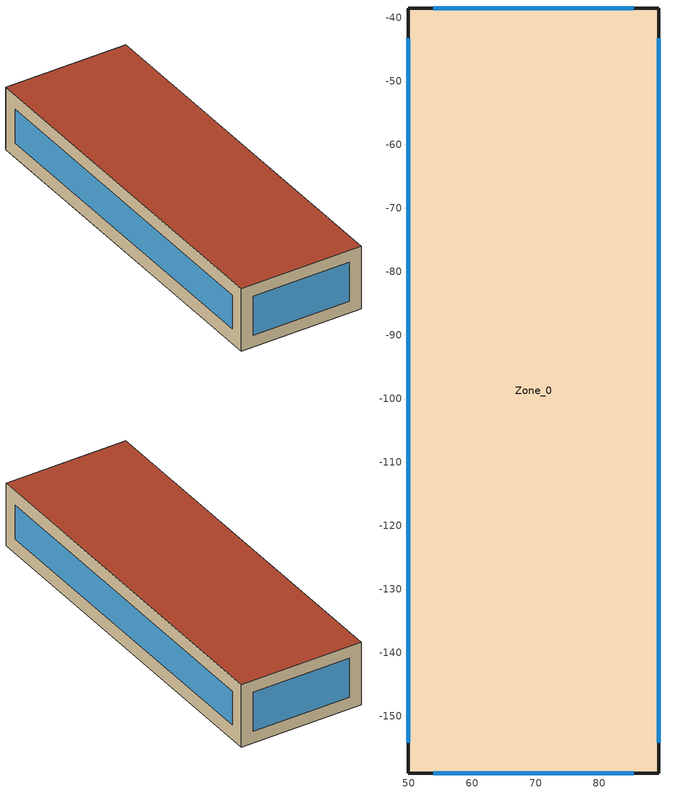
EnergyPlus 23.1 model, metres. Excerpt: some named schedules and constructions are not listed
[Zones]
Zone_0
 floor ground (Zone_0:f4UnderGroundSlabCF): 49.94,-158.91 49.94,-38.44 89.33,-38.44 89.33,-158.91 z0
 wall outside (90.1-2019 Residential CZ 0 Exterior Wall (Mass)): 49.94,-158.91 89.33,-158.91 89.33,-38.44 49.94,-38.44 49.94,-158.91 z0:20.66
 window (90.1-2019 Nonresidential CZ 0 Glazing (Operable)): 53.83,-158.91 85.44,-158.91 / 85.44,-38.44 53.83,-38.44 z3.89:16.77; 89.33,-154.19 89.33,-43.16 / 49.94,-43.16 49.94,-154.19 z4.72:15.93
 roof outside (90.1-2019 Residential CZ 0 Exterior Roof (Mass)): 49.94,-158.91 89.33,-158.91 89.33,-38.44 49.94,-38.44 z20.66
[Schedule:Day:Hourly]
a7039207-9ae0-4aed-ab61-2201332f823c: Fraction, 1, 1, 1, 1, 1, 1, 1, 1, 1, 0, 1, 0, 0, 0, 1, 1, 1, 1, 1, 1, 1, 1, 0, 0
53e24dde-c4d4-4f36-8eb0-aaa9a669db53: Fraction, 0, 0, 0, 0, 0, 0, 0, 0, 0, 1, 0, 1, 1, 0, 1, 1, 1, 1, 1, 0, 1, 1, 1, 0
df637525-fe70-4b5a-9acb-86744938c2d9: Fraction, 0, 0, 0, 0, 0, 0, 0, 0, 1, 1, 1, 0, 0, 0, 1, 1, 0, 0, 1, 1, 1, 1, 1, 0
d9540d91-0025-4e49-bb88-267931111a63: Fraction, 1, 1, 1, 1, 1, 1, 1, 1, 1, 1, 0, 1, 0, 0, 0, 1, 1, 1, 1, 1, 1, 1, 1, 1
bbb0112a-0e36-4bcb-8de4-5f3a4e53cec8: Fraction, 1, 0, 0, 0, 0, 0, 0, 0, 0, 1, 0, 0, 0, 0, 0, 1, 1, 1, 1, 0, 1, 0, 0, 0
dedd087b-7a47-4a9a-84a3-f54f54e52d68: Fraction, 1, 1, 1, 1, 0, 0, 0, 0, 0, 0, 0, 1, 1, 1, 1, 1, 1, 1, 0, 1, 1, 1, 1, 1
35a46624-6497-43a5-a2ca-c2a242cf5900: Fraction, 1, 0, 1, 1, 0, 1, 1, 0, 1, 1, 0, 0, 0, 1, 1, 0, 1, 1, 1, 1, 1, 1, 1, 1
fcd8bb04-7702-4dad-a5a1-0d88bb5e0e78: Fraction, 1, 1, 1, 1, 0, 0, 0, 0, 1, 1, 0, 0, 1, 1, 1, 1, 1, 1, 1, 1, 1, 1, 1, 1
a107b706-5272-4374-a686-d407e5088687: Fraction, 1, 1, 1, 1, 1, 0, 1, 1, 1, 0, 1, 0, 0, 0, 0, 0, 1, 1, 1, 1, 1, 1, 1, 0
dbcbdbfe-2b38-44ba-9e5e-84f9dcdf1029: Fraction, 0, 0, 0, 0, 0, 0, 0, 0, 1, 0, 0, 0, 0, 0, 0, 0, 1, 1, 1, 1, 1, 1, 1, 1
6017b0e1-8a0d-4e89-b250-eaa294f2a2f1: Fraction, 1, 1, 1, 1, 1, 1, 1, 1, 1, 0, 0, 0, 0, 0, 0, 1, 1, 1, 1, 1, 1, 1, 1, 1
af07898c-bf69-409c-9e4c-981eb35c2da7: Fraction, 1, 0, 1, 1, 0, 0, 0, 0, 1, 0, 0, 0, 0, 0, 0, 0, 0, 0, 1, 1, 1, 1, 1, 1
c4d0aa26-8783-4376-91c1-f32bbac85c9e: Fraction, 1, 1, 0, 0, 0, 0, 0, 0, 1, 1, 1, 1, 1, 0, 1, 0, 0, 1, 1, 1, 1, 1, 1, 1
e4b10e8d-bc17-4237-83f9-c7a3e66a8a6e: Fraction, 1, 1, 0, 0, 0, 0, 0, 0, 0, 0, 1, 1, 1, 1, 1, 1, 1, 1, 1, 1, 0, 1, 1, 1
a7a65b63-5262-4602-b316-cb8c9df808c4: Fraction, 0, 0, 0, 0, 0, 1, 1, 1, 1, 1, 1, 0, 0, 0, 0, 0, 0, 1, 1, 1, 1, 1, 1, 1
94b9f220-166f-4196-8314-29ef44cc3a8b: Fraction, 1, 0, 0, 0, 0, 0, 0, 1, 1, 1, 1, 1, 1, 1, 1, 1, 0, 0, 0, 0, 0, 0, 0, 0
ad88ec1c-3cb4-435b-86ca-9c3d1165ae78: Fraction, 1, 0, 1, 1, 0, 1, 1, 1, 1, 1, 1, 1, 0, 1, 1, 1, 1, 1, 1, 1, 1, 1, 1, 1
3705846b-16a2-4417-a44c-58c394d3c327: Fraction, 1, 0, 0, 0, 0, 0, 0, 0, 0, 0, 1, 1, 1, 1, 1, 0, 0, 1, 1, 1, 1, 1, 1, 1
20e127c0-945b-4e24-b7e1-eae27303eaf9: Fraction, 0, 0, 0, 1, 0, 0, 0, 0, 1, 1, 0, 0, 0, 0, 0, 0, 0, 0, 1, 1, 1, 1, 1, 1
0f286193-57c9-4315-b229-93f07e963ffe: Fraction, 1, 0, 1, 1, 1, 1, 1, 1, 1, 1, 0, 1, 1, 1, 0, 0, 0, 0, 0, 1, 1, 1, 1, 0
b3ffb273-a338-404c-9825-53fd069985ca: Fraction, 0, 0, 0, 0, 0, 1, 0, 0, 0, 1, 1, 1, 1, 0, 0, 1, 1, 1, 1, 1, 1, 1, 1, 0
a272cb83-c5bd-44b9-a0f0-7e1562eb8dd3: Fraction, 0, 0, 0, 0, 0, 0, 1, 1, 1, 1, 1, 0, 0, 0, 0, 0, 0, 1, 1, 1, 1, 1, 1, 1
8f76b978-6b72-438c-b0a8-2c2691ad942a: Fraction, 1, 0, 0, 0, 0, 0, 0, 1, 1, 1, 1, 0, 0, 0, 0, 1, 1, 1, 1, 1, 1, 1, 1, 1
af92600d-c715-4122-9816-88e31ec1df7d: Fraction, 1, 1, 0, 0, 0, 0, 0, 1, 1, 1, 0, 0, 0, 0, 1, 1, 1, 1, 1, 1, 1, 1, 1, 1
6251976e-e783-467e-ac79-d1a7b1ce0c7f: Fraction, 0, 0, 0, 0, 0, 0, 0, 1, 1, 0, 0, 0, 1, 1, 1, 1, 1, 1, 1, 1, 1, 1, 1, 1
0f0f334f-e77d-4fb7-ba66-af5b9f01cee0: Fraction, 0, 0, 0, 0, 0, 0, 0, 0, 1, 0, 0, 1, 1, 1, 0, 0, 1, 1, 1, 1, 1, 1, 1, 1
2fd32325-dcc3-4547-916d-9b8da9fab5d8: Fraction, 1, 1, 1, 0, 0, 0, 1, 1, 1, 0, 0, 0, 0, 0, 0, 0, 0, 0, 1, 1, 1, 1, 1, 1
7b7c6c5b-9e45-4d7d-a351-daccad316968: Fraction, 1, 1, 1, 1, 1, 1, 1, 0, 0, 0, 0, 1, 1, 1, 1, 1, 1, 1, 1, 1, 1, 1, 1, 0
40ace007-bee2-4563-92a0-3385c2a13b8b: Fraction, 0, 0, 0, 0, 0, 0, 0, 0, 1, 1, 1, 0, 0, 0, 0, 1, 1, 1, 0, 0, 0, 0, 0, 0
8312ffe4-7035-487e-b05d-b97d8b36a2c3: Fraction, 0, 0, 0, 0, 0, 0, 0, 0, 0, 0, 0, 0, 0, 0, 0, 1, 1, 1, 1, 0, 0, 0, 1, 0
a541597b-7ed2-4ed6-946c-ffaf9e1503b7: Fraction, 0, 0, 0, 0, 0, 0, 0, 0, 1, 1, 0, 0, 1, 0, 1, 1, 1, 1, 1, 1, 1, 1, 1, 0
8ab48637-726b-4cdc-8074-914e30d1ba86: Fraction, 0, 0, 0, 0, 0, 0, 0, 1, 1, 1, 0, 1, 1, 1, 1, 1, 1, 1, 1, 0, 0, 0, 0, 0
30bcca02-fc24-4261-af7f-ac71aaeff890: Fraction, 0, 0, 0, 0, 0, 1, 1, 1, 1, 1, 0, 0, 0, 0, 0, 0, 0, 1, 1, 1, 1, 1, 1, 1
d852d045-5539-4db2-8072-39b4f6a6571f: Fraction, 0, 0, 0, 0, 0, 0, 0, 0, 0, 0, 1, 1, 1, 1, 1, 1, 0, 1, 1, 1, 1, 1, 1, 1
e629818a-abb9-41c5-a96e-30ab9f0f73a9: Fraction, 0, 0, 0, 0, 0, 0, 0, 0, 0, 0, 0, 0, 1, 1, 1, 1, 1, 1, 1, 1, 1, 0, 0, 0
f44c96da-dc97-46f0-9127-2486c3954d30: Fraction, 0, 0, 0, 0, 0, 0, 0, 1, 1, 1, 0, 0, 0, 0, 0, 0, 0, 1, 1, 1, 1, 0, 0, 0
4bc2d96e-f17c-4ec6-8d13-e13f8b5b1b4e: Fraction, 0, 0, 0, 0, 0, 0, 0, 0, 1, 1, 0, 0, 0, 0, 1, 0, 0, 0, 0, 0, 0, 0, 0, 0
12383370-ee46-4bf4-9ea2-d321eab7cd43: Fraction, 0, 0, 0, 0, 0, 0, 0, 0, 0, 1, 1, 1, 1, 0, 1, 1, 1, 1, 1, 1, 1, 1, 1, 1
0c82d977-033e-4419-a7a5-4333b285c124: Fraction, 0, 0, 0, 0, 0, 0, 0, 0, 1, 0, 0, 0, 0, 0, 0, 0, 0, 1, 0, 0, 0, 0, 0, 0
cd79ab6d-587d-448d-8e97-630d9a975c41: Fraction, 0, 0, 0, 0, 0, 0, 0, 0, 1, 1, 0, 0, 0, 0, 0, 0, 1, 1, 1, 1, 1, 1, 0, 0
860b34f8-97c4-4fa6-ad2c-2f3be73f251f: Fraction, 0, 0, 0, 0, 0, 0, 0, 1, 1, 1, 0, 0, 0, 1, 1, 1, 1, 0, 0, 0, 0, 0, 0, 0
f7d3243c-fa9f-475a-acb3-60b19bf8b5fb: Fraction, 0, 0, 0, 0, 0, 0, 0, 0, 1, 1, 0, 0, 0, 0, 0, 0, 0, 1, 1, 1, 1, 1, 1, 0
44a069e0-06fa-47cf-91d0-87eb31886477: Fraction, 0, 0, 0, 0, 1, 0, 0, 1, 1, 1, 1, 0, 0, 0, 0, 0, 1, 1, 1, 1, 1, 1, 1, 1
ae56c49d-2b99-4eef-9f59-5bd219c600b5: Fraction, 1, 1, 1, 1, 1, 0, 0, 0, 1, 1, 1, 1, 1, 0, 1, 1, 1, 1, 1, 1, 1, 1, 1, 1
2ea6be96-80f0-4e3f-bd52-93d3c3111752: Fraction, 0, 0, 0, 0, 0, 0, 0, 0, 1, 1, 0, 0, 0, 0, 1, 1, 1, 1, 1, 1, 1, 1, 1, 1
2e396f23-0a84-4197-a03b-f11ab411fb30: Fraction, 1, 1, 1, 1, 1, 1, 1, 0, 1, 1, 1, 1, 1, 0, 1, 1, 1, 1, 1, 1, 1, 1, 0, 0
ffcdbb65-4fb8-41ef-8965-0b4bc7b53435: Fraction, 0, 0, 0, 0, 0, 0, 0, 0, 1, 1, 1, 0, 1, 1, 1, 1, 1, 1, 1, 1, 1, 0, 0, 0
7a007bc8-8db2-4178-9735-961717ba6510: Fraction, 0, 0, 0, 0, 0, 0, 0, 0, 1, 1, 1, 1, 0, 0, 0, 1, 1, 1, 1, 1, 1, 1, 0, 0
d29c0aff-ca1f-4161-bc99-712327e8aaa8: Fraction, 0, 0, 0, 0, 0, 0, 0, 0, 0, 1, 1, 1, 0, 0, 1, 1, 1, 1, 1, 0, 0, 0, 0, 0
8759411d-1726-4d85-bc97-0ff6e47f28f7: Fraction, 0, 0, 0, 0, 0, 0, 0, 0, 1, 0, 1, 1, 0, 0, 0, 0, 0, 0, 0, 0, 0, 0, 0, 0
f3df56fa-c041-4afe-ab68-d254d810492d: Fraction, 0, 0, 0, 0, 0, 0, 0, 0, 1, 1, 0, 1, 1, 1, 1, 1, 1, 1, 0, 0, 0, 0, 0, 0
25d28bea-cd02-463b-a8a1-cc022a387186: Fraction, 0, 0, 0, 0, 0, 0, 0, 0, 0, 1, 1, 1, 1, 0, 1, 1, 1, 1, 0, 0, 0, 0, 0, 0
818e1dbc-32c8-4b9c-be25-77fc6194e18c: Fraction, 0, 0, 0, 0, 0, 0, 0, 0, 0, 1, 1, 1, 0, 1, 1, 1, 1, 1, 1, 1, 1, 1, 1, 0
d3b1d5a7-47c7-48f3-8ea2-77466669f7c0: Fraction, 0, 0, 0, 0, 0, 0, 0, 0, 0, 1, 1, 1, 0, 0, 0, 0, 1, 0, 0, 0, 0, 0, 0, 0
a3d290a3-49e6-420e-b5e9-802412bbd7c4: Fraction, 0, 0, 0, 0, 0, 0, 0, 0, 1, 1, 0, 0, 1, 1, 1, 1, 0, 0, 0, 0, 0, 0, 0, 0
d84f54f3-aafb-4d97-b04f-690c0052567e: Fraction, 0, 0, 0, 0, 0, 0, 0, 0, 1, 1, 1, 1, 0, 0, 0, 0, 0, 0, 0, 0, 0, 0, 0, 0
8da6d34a-d72e-452b-a6d2-536e74c3b404: Fraction, 0, 0, 0, 0, 0, 0, 0, 0, 1, 1, 1, 1, 1, 1, 1, 0, 0, 0, 0, 0, 0, 0, 0, 0
145d3eec-152c-44d8-9a2a-f9cb8440c2fc: Fraction, 0, 0, 0, 0, 0, 0, 0, 0, 0, 0, 0, 0, 0, 0, 0, 1, 1, 1, 0, 0, 0, 0, 0, 0
b7bec821-64c0-46b9-ba0a-cc2f1348321f: Fraction, 0, 0, 0, 0, 0, 0, 0, 0, 1, 0, 0, 0, 0, 0, 0, 0, 0, 0, 0, 0, 0, 0, 0, 0
ea300364-3505-4961-bbba-667011dc32e5: Fraction, 0, 0, 0, 0, 0, 0, 0, 0, 0, 1, 1, 1, 1, 1, 1, 1, 0, 0, 1, 1, 1, 1, 0, 0
f8856c76-8bc9-4fbb-b0a4-4201c3dd2b8e: Fraction, 0, 0, 0, 0, 0, 0, 0, 1, 1, 1, 0, 0, 0, 0, 0, 0, 0, 1, 1, 1, 1, 1, 1, 1
1f886d32-1254-4e1c-bc5c-28a6ebf56538: Fraction, 1, 0, 0, 0, 0, 0, 0, 0, 1, 1, 0, 1, 0, 0, 0, 1, 1, 1, 1, 1, 1, 1, 1, 0
d9404c46-db5f-4648-ab1b-2a9765ce2ac6: Fraction, 0, 0, 0, 0, 0, 0, 0, 0, 1, 1, 1, 0, 0, 0, 1, 1, 1, 0, 0, 0, 0, 0, 0, 0
c13ea69b-0469-48d3-8553-608e70a852b8: Fraction, 0, 0, 0, 0, 0, 0, 0, 0, 1, 1, 0, 0, 0, 0, 0, 0, 0, 0, 1, 1, 1, 1, 0, 0
58475a80-4028-44af-bc0c-959e6b7d9a3e: Fraction, 0, 0, 0, 0, 0, 0, 0, 0, 1, 1, 0, 1, 1, 1, 0, 0, 0, 0, 0, 0, 0, 0, 0, 0
81794519-c0b5-4577-86eb-2fab12f21a21: Fraction, 0, 0, 0, 0, 0, 0, 0, 0, 1, 1, 1, 0, 0, 1, 1, 1, 1, 1, 1, 1, 0, 0, 0, 0
c564ee15-901e-48f3-9250-77d46e05b609: Fraction, 0, 0, 0, 0, 0, 0, 0, 0, 1, 1, 0, 0, 0, 0, 1, 1, 0, 1, 1, 1, 1, 0, 0, 0
b9c2d83d-1b71-4934-afbb-05d1f71933f6: Fraction, 0, 0, 0, 0, 0, 0, 0, 0, 0, 1, 0, 0, 0, 0, 0, 0, 0, 1, 1, 1, 1, 1, 0, 0
393684d8-11ad-429f-b7ec-ea0e8ae6287a: Fraction, 0, 0, 0, 0, 0, 0, 0, 0, 1, 1, 0, 0, 0, 1, 0, 0, 1, 1, 0, 0, 0, 0, 0, 0
d8fbd891-99fc-4321-8b4e-a2429e511d12: Fraction, 0, 0, 0, 0, 0, 0, 0, 0, 0, 1, 1, 1, 1, 0, 1, 1, 1, 1, 1, 1, 1, 0, 0, 0
c3c2dda5-d70b-4ac2-9706-4477067d919a: Fraction, 0, 0, 0, 0, 0, 0, 0, 0, 1, 1, 1, 0, 0, 0, 0, 1, 1, 1, 1, 1, 1, 1, 1, 1
180394c5-0316-4536-b0c2-2cd9de0dbc24: Fraction, 1, 0, 0, 0, 0, 0, 0, 1, 1, 1, 0, 0, 0, 0, 1, 1, 1, 1, 1, 1, 0, 0, 0, 1
dd11d3b1-c4b0-4c1b-82a5-6125bc2ddb9d: Fraction, 1, 1, 1, 1, 1, 1, 1, 1, 1, 1, 1, 0, 0, 1, 1, 0, 1, 1, 1, 1, 1, 1, 1, 1
636f2f19-338e-42d2-940b-525941c187ae: Fraction, 1, 1, 1, 1, 1, 1, 1, 1, 1, 1, 1, 0, 0, 0, 0, 1, 1, 1, 1, 1, 1, 1, 1, 1
1984450a-69b2-4215-adba-d497f6a9279d: Fraction, 1, 1, 1, 1, 1, 1, 1, 1, 1, 1, 1, 0, 1, 1, 1, 1, 1, 1, 1, 1, 1, 1, 1, 1
4f657cbf-08d9-4286-8eec-6eb813f9eb30: Fraction, 1, 1, 1, 1, 0, 1, 1, 1, 1, 1, 1, 0, 0, 0, 1, 1, 1, 1, 1, 1, 1, 1, 1, 1
6676e2d4-3b84-4d8a-943d-bac699d32ef4: Fraction, 1, 1, 1, 1, 0, 1, 1, 1, 1, 1, 1, 0, 0, 0, 1, 0, 0, 0, 1, 1, 0, 0, 0, 0
c5a40f0f-ce90-46d7-bafb-55a5af326352: Fraction, 0, 0, 0, 0, 0, 0, 0, 0, 0, 0, 0, 0, 0, 0, 0, 0, 0, 0, 0, 0, 0, 0, 0, 0
d5cc16f1-7482-419a-bf2c-1c395ab51fc9: Fraction, 0, 0, 0, 1, 0, 0, 0, 0, 1, 0, 0, 0, 0, 0, 0, 0, 0, 0, 0, 0, 0, 0, 0, 0
e3b41c70-1488-413b-b81c-6ca8ef2529e1: Fraction, 0, 0, 0, 0, 0, 0, 0, 0, 0, 1, 1, 1, 0, 0, 1, 1, 0, 0, 0, 0, 0, 0, 0, 0
d28d8c92-80d1-4377-9f24-fba0e73d0fa2: Fraction, 0, 0, 0, 0, 0, 0, 0, 0, 0, 1, 1, 0, 0, 1, 0, 1, 0, 0, 1, 0, 1, 1, 0, 1
1eeb5f49-30b3-41b5-bbae-9c6593d64590: Fraction, 1, 0, 0, 0, 0, 0, 0, 0, 0, 0, 0, 0, 0, 1, 1, 1, 1, 1, 1, 1, 0, 0, 0, 0
f0389434-a142-4a8d-8784-bc2c9b7d53a3: Fraction, 0, 0, 0, 0, 0, 0, 0, 0, 0, 0, 0, 0, 1, 1, 1, 1, 1, 1, 1, 0, 0, 0, 0, 0
f984da96-d081-4d2c-ab2b-d956acedd249: Fraction, 0, 0, 0, 0, 0, 0, 0, 0, 0, 0, 0, 0, 0, 0, 1, 0, 0, 0, 1, 0, 0, 0, 0, 0
a24d66bb-5c8c-4078-95bd-3e59257b587a: Fraction, 0, 0, 0, 0, 0, 0, 0, 0, 0, 1, 1, 1, 1, 1, 1, 1, 1, 1, 1, 1, 0, 0, 0, 0
101f6f4d-12a6-4de6-9ce8-fb819dd56a72: Fraction, 0, 0, 0, 0, 0, 0, 0, 0, 1, 1, 1, 1, 0, 0, 0, 0, 1, 1, 1, 1, 1, 1, 0, 1
bfe3a584-a189-48b7-a884-b289ab3a2d28: Fraction, 0, 0, 0, 0, 0, 0, 0, 0, 0, 0, 1, 0, 0, 0, 0, 1, 1, 1, 1, 1, 0, 0, 0, 1
ab7bd175-c2ab-4b3a-807d-30bd907ba948: Fraction, 0, 0, 0, 0, 0, 0, 0, 0, 0, 1, 1, 1, 1, 0, 0, 0, 0, 0, 0, 0, 0, 0, 0, 0
dd598305-f36d-453e-92dd-d7dd15090a30: Fraction, 0, 0, 0, 0, 0, 0, 0, 0, 0, 0, 1, 1, 1, 1, 1, 1, 1, 0, 1, 0, 0, 0, 0, 0
6359918f-9c21-436e-a31f-3a5283142826: Fraction, 0, 0, 0, 0, 0, 0, 0, 0, 1, 1, 1, 1, 0, 1, 0, 1, 0, 0, 0, 0, 1, 0, 0, 0
356b086c-f91f-40c4-bec8-48dfbc63127b: Fraction, 0, 0, 0, 0, 0, 0, 0, 0, 1, 1, 1, 1, 0, 1, 1, 1, 1, 1, 1, 1, 1, 0, 0, 0
c5f73737-829f-4b42-ac2c-ec83ecf73ef1: Fraction, 0, 0, 0, 0, 0, 0, 0, 0, 1, 1, 1, 0, 1, 0, 0, 1, 1, 1, 1, 1, 1, 1, 1, 0
b9269835-6de0-4fd5-a8fd-a76bf8e371dd: Fraction, 0, 0, 1, 1, 0, 0, 1, 0, 1, 1, 1, 1, 0, 1, 1, 1, 1, 1, 1, 1, 1, 1, 1, 1
2954f2f6-e2a3-4c28-a6d9-712aeac54d01: Fraction, 1, 1, 0, 1, 1, 1, 0, 1, 1, 1, 1, 1, 1, 0, 0, 1, 1, 1, 1, 1, 1, 1, 1, 1
014ba92a-58c1-484d-99a1-1493d7d653b9: Fraction, 1, 1, 1, 1, 1, 1, 1, 1, 1, 1, 1, 0, 0, 0, 0, 0, 1, 1, 1, 1, 1, 1, 0, 1
3f2d5281-d0a2-45b0-b081-663b221321b6: Fraction, 0, 0, 1, 1, 0, 1, 1, 0, 1, 1, 1, 0, 0, 0, 0, 1, 1, 1, 1, 1, 1, 1, 1, 1
cc2d53df-2207-4e93-8f8c-883153cfa8a1: Fraction, 1, 0, 1, 0, 0, 0, 0, 0, 1, 1, 1, 0, 0, 0, 0, 0, 1, 1, 1, 1, 1, 1, 1, 1
1c1af451-ca52-4839-93e4-d0384742ddd1: Fraction, 1, 0, 0, 0, 0, 0, 0, 0, 1, 1, 1, 1, 0, 0, 0, 0, 1, 1, 1, 1, 1, 1, 1, 1
edd5f4c4-722c-48a7-b3fd-7ac1f8a22c6c: Fraction, 1, 1, 1, 0, 0, 1, 1, 0, 1, 1, 1, 0, 0, 0, 0, 0, 1, 1, 1, 1, 1, 1, 1, 1
c363f391-80e2-432d-8979-a630ba1403f4: Fraction, 1, 0, 0, 0, 0, 1, 1, 0, 1, 1, 1, 1, 1, 1, 1, 1, 1, 1, 1, 1, 1, 1, 0, 0
[Schedule:Year]
CoolAvail_Zone_0: Fraction, CoolAvail_Zone_0_0, 1, 1, 1, 7, CoolAvail_Zone_0_1, 1, 8, 1, 14, CoolAvail_Zone_0_2, 1, 15, 1, 21, CoolAvail_Zone_0_3, 1, 22, 1, 28, CoolAvail_Zone_0_4, 1, 29, 2, 4, CoolAvail_Zone_0_5, 2, 5, 2, 11, CoolAvail_Zone_0_6, 2, 12, 2, 18, CoolAvail_Zone_0_7, 2, 19, 2, 25, CoolAvail_Zone_0_8, 2, 26, 3, 4, CoolAvail_Zone_0_9, 3, 5, 3, 11, CoolAvail_Zone_0_10, 3, 12, 3, 18, CoolAvail_Zone_0_11, 3, 19, 3, 25, CoolAvail_Zone_0_12, 3, 26, 4, 1, CoolAvail_Zone_0_13, 4, 2, 4, 8, CoolAvail_Zone_0_14, 4, 9, 4, 15, CoolAvail_Zone_0_15, 4, 16, 4, 22, CoolAvail_Zone_0_16, 4, 23, 4, 29, CoolAvail_Zone_0_17, 4, 30, 5, 6, CoolAvail_Zone_0_18, 5, 7, 5, 13, CoolAvail_Zone_0_19, 5, 14, 5, 20, CoolAvail_Zone_0_20, 5, 21, 5, 27, CoolAvail_Zone_0_21, 5, 28, 6, 3, CoolAvail_Zone_0_22, 6, 4, 6, 10, CoolAvail_Zone_0_23, 6, 11, 6, 17, CoolAvail_Zone_0_24, 6, 18, 6, 24, CoolAvail_Zone_0_25, 6, 25, 7, 1, CoolAvail_Zone_0_26, 7, 2, 7, 8, CoolAvail_Zone_0_27, 7, 9, 7, 15, CoolAvail_Zone_0_28, 7, 16, 7, 22, CoolAvail_Zone_0_29, 7, 23, 7, 29, CoolAvail_Zone_0_30, 7, 30, 8, 5, CoolAvail_Zone_0_31, 8, 6, 8, 12, CoolAvail_Zone_0_32, 8, 13, 8, 19, CoolAvail_Zone_0_33, 8, 20, 8, 26, CoolAvail_Zone_0_34, 8, 27, 9, 2, CoolAvail_Zone_0_35, 9, 3, 9, 9, CoolAvail_Zone_0_36, 9, 10, 9, 16, CoolAvail_Zone_0_37, 9, 17, 9, 23, CoolAvail_Zone_0_38, 9, 24, 9, 30, CoolAvail_Zone_0_39, 10, 1, 10, 7, CoolAvail_Zone_0_40, 10, 8, 10, 14, CoolAvail_Zone_0_41, 10, 15, 10, 21, CoolAvail_Zone_0_42, 10, 22, 10, 28, CoolAvail_Zone_0_43, 10, 29, 11, 4, CoolAvail_Zone_0_44, 11, 5, 11, 11, CoolAvail_Zone_0_45, 11, 12, 11, 18, CoolAvail_Zone_0_46, 11, 19, 11, 25, CoolAvail_Zone_0_47, 11, 26, 12, 2, CoolAvail_Zone_0_48, 12, 3, 12, 9, CoolAvail_Zone_0_49, 12, 10, 12, 16, CoolAvail_Zone_0_50, 12, 17, 12, 23, CoolAvail_Zone_0_51, 12, 24, 12, 30, CoolAvail_Zone_0_52, 12, 31, 12, 31
[Schedule:Week:Daily]
CoolAvail_Zone_0_0: 455a12ca-b273-409e-a8c2-b0a68ba993f1, 1486bbff-a2a1-41b2-af85-ed49b32b3b61, 486119ac-3fff-443f-af73-eb23576078eb, 1dded6de-a649-4304-a433-ed26564f2148, 0b2e082c-10fa-4f36-8bc9-4e08802b379d, d201182c-abc8-4a03-9a59-6381fc5b281e, 8777f3d1-e460-4900-a26b-a1a758f90ac6, 455a12ca-b273-409e-a8c2-b0a68ba993f1, 455a12ca-b273-409e-a8c2-b0a68ba993f1, 455a12ca-b273-409e-a8c2-b0a68ba993f1, 455a12ca-b273-409e-a8c2-b0a68ba993f1, 455a12ca-b273-409e-a8c2-b0a68ba993f1
CoolAvail_Zone_0_1: c73d1236-e5a5-4983-9c9c-a08be246c120, a209bd9c-d238-4699-aac1-7faaf8a8ad99, 403317ee-7102-4b46-bfde-eaeaa39298b5, 42b6cde1-dc00-46fd-9318-fd9a31ba1779, f73f9d83-1434-4184-8fe9-7f8b8e8ef5f1, 65158c11-a4a6-4ab8-93e1-3110f1f05750, 0399bd87-d95b-4e06-a1b0-0c04cad8e395, c73d1236-e5a5-4983-9c9c-a08be246c120, c73d1236-e5a5-4983-9c9c-a08be246c120, c73d1236-e5a5-4983-9c9c-a08be246c120, c73d1236-e5a5-4983-9c9c-a08be246c120, c73d1236-e5a5-4983-9c9c-a08be246c120
CoolAvail_Zone_0_2: 89cec8c5-3e75-450c-ad48-1c5d348cc986, 6a9b3f6e-ff65-4ca0-a422-fce180433dd5, f73f9d83-1434-4184-8fe9-7f8b8e8ef5f1, 22aba922-a600-4fc3-b270-850d64395d03, 1486bbff-a2a1-41b2-af85-ed49b32b3b61, 5a2a9f0e-8117-4be1-9f29-f84518db6746, 429eae82-6feb-4094-90b2-2bfbe1ccedaf, 89cec8c5-3e75-450c-ad48-1c5d348cc986, 89cec8c5-3e75-450c-ad48-1c5d348cc986, 89cec8c5-3e75-450c-ad48-1c5d348cc986, 89cec8c5-3e75-450c-ad48-1c5d348cc986, 89cec8c5-3e75-450c-ad48-1c5d348cc986
CoolAvail_Zone_0_3: 4c2ad60a-4448-4b0b-87da-08a53bc41038, 2a8d85a9-79f1-4f9e-a056-639d75f45d5f, cdcf9690-bdcf-4a65-91cd-714d0604eed1, 7ab945d8-c621-4884-bf3c-8bedc43acf83, 12b2e997-bbd7-452d-89b8-ef3f7892e221, 455a12ca-b273-409e-a8c2-b0a68ba993f1, 0eb94143-f504-4aad-bd84-1a7ed2e990ea, 4c2ad60a-4448-4b0b-87da-08a53bc41038, 4c2ad60a-4448-4b0b-87da-08a53bc41038, 4c2ad60a-4448-4b0b-87da-08a53bc41038, 4c2ad60a-4448-4b0b-87da-08a53bc41038, 4c2ad60a-4448-4b0b-87da-08a53bc41038
CoolAvail_Zone_0_4: 3a31881f-eaee-43d2-801f-d7eb907dd200, 1a5cf978-e00d-4870-a1fa-8590689730c3, c5aadadc-e251-490a-830b-bd9e0c1aa833, 45dca612-cf8e-4267-a41a-c5ec75acf937, aa1c9211-8e0c-4e5b-b7a4-33f80e4af27e, bba146b0-0020-4cf5-8d6d-a4c35e68e596, 1a5cf978-e00d-4870-a1fa-8590689730c3, 3a31881f-eaee-43d2-801f-d7eb907dd200, 3a31881f-eaee-43d2-801f-d7eb907dd200, 3a31881f-eaee-43d2-801f-d7eb907dd200, 3a31881f-eaee-43d2-801f-d7eb907dd200, 3a31881f-eaee-43d2-801f-d7eb907dd200
CoolAvail_Zone_0_5: 16834975-ff8d-434e-a0d5-3c3bf7c65e79, 749ae66b-015d-4a05-ab02-0a04da3b4b2a, f789d73d-c1e6-4e41-9bc0-4c0efd23b9b3, a32c6344-6100-43a9-bc14-ab83def51f1c, c332fc25-7dbe-4442-a12c-ebeaae660a4d, aafd0254-5afa-499a-b91a-3c4889c00722, d5e35c0a-9c6c-4af9-a8d8-b365ef6ee808, 16834975-ff8d-434e-a0d5-3c3bf7c65e79, 16834975-ff8d-434e-a0d5-3c3bf7c65e79, 16834975-ff8d-434e-a0d5-3c3bf7c65e79, 16834975-ff8d-434e-a0d5-3c3bf7c65e79, 16834975-ff8d-434e-a0d5-3c3bf7c65e79
CoolAvail_Zone_0_6: ea253728-1563-43f4-805a-f45b46851da1, ce68d8e4-c303-48a4-8763-41c211cb283f, b0476874-0e90-4e57-9388-002afc5962a4, 813219a7-9caa-45cf-93b8-d479f63ae0c2, 3b7e6235-ba43-4b8b-8a58-931c01783729, afb30007-6e6b-4c29-8f43-837c831a1051, a4cda32d-0b35-435a-8da5-f28bb0a37167, ea253728-1563-43f4-805a-f45b46851da1, ea253728-1563-43f4-805a-f45b46851da1, ea253728-1563-43f4-805a-f45b46851da1, ea253728-1563-43f4-805a-f45b46851da1, ea253728-1563-43f4-805a-f45b46851da1
CoolAvail_Zone_0_7: 1806d374-6bc7-4be4-b3df-fa8382e49afc, 7270ddf1-994e-49a8-94df-86359882dbcb, 3e9ef5b9-4875-41e3-a0ed-7ca5374d2ced, 53d33088-06bd-4359-a077-51a82977b0bd, c6418ecf-1f22-4a82-9d7a-532c6ee44f31, 1bceac32-931f-4bd2-a64a-67640ab8a1df, 07d43600-5b58-46be-ac3f-97d20ce2e2eb, 1806d374-6bc7-4be4-b3df-fa8382e49afc, 1806d374-6bc7-4be4-b3df-fa8382e49afc, 1806d374-6bc7-4be4-b3df-fa8382e49afc, 1806d374-6bc7-4be4-b3df-fa8382e49afc, 1806d374-6bc7-4be4-b3df-fa8382e49afc
CoolAvail_Zone_0_8: fb5641dc-422a-4a9e-8f65-59b7bb1d7dad, 9fe80c32-bd1e-4f6a-aa0a-a9900c6db29e, eb82fef8-ab18-43f1-850d-3a18412114e3, f8ffc409-04db-4e73-abf6-4c579c92d73b, 395a1591-79c4-469d-b150-7101348bcd50, a155ecd2-976d-479c-aaa3-e88ba5775e4b, 30ca7b3f-21cd-4d22-9e2e-1aa615cc2f2a, fb5641dc-422a-4a9e-8f65-59b7bb1d7dad, fb5641dc-422a-4a9e-8f65-59b7bb1d7dad, fb5641dc-422a-4a9e-8f65-59b7bb1d7dad, fb5641dc-422a-4a9e-8f65-59b7bb1d7dad, fb5641dc-422a-4a9e-8f65-59b7bb1d7dad
CoolAvail_Zone_0_9: 99c22751-b6ed-471f-b4d1-e56486058850, 0f7f47eb-8936-4997-bb23-c76014389def, 30ca7b3f-21cd-4d22-9e2e-1aa615cc2f2a, 68f7d3e5-84fe-4fb4-99e8-07e4406cc713, 2b695f84-c827-47c3-a303-24a876ca6a59, d8413259-6fdb-4e6d-8bac-9a02a7210625, 8017fb82-ac22-4127-ae0f-9baef5d23585, 99c22751-b6ed-471f-b4d1-e56486058850, 99c22751-b6ed-471f-b4d1-e56486058850, 99c22751-b6ed-471f-b4d1-e56486058850, 99c22751-b6ed-471f-b4d1-e56486058850, 99c22751-b6ed-471f-b4d1-e56486058850
CoolAvail_Zone_0_10: 1ccc28c2-4f75-4c4d-bf28-971b774cd19c, 30ca7b3f-21cd-4d22-9e2e-1aa615cc2f2a, 4e0ed08a-a1a3-4077-9542-8381a7c0bdf1, 735353e9-29e6-4fce-9bbf-82930069a615, 77d68afb-b2c6-4520-bf2f-befdf5871c56, 8452156b-860f-41c4-a68e-2707e33a86de, 62928a6a-3e8f-4fc5-8a4c-7e3932a33e17, 1ccc28c2-4f75-4c4d-bf28-971b774cd19c, 1ccc28c2-4f75-4c4d-bf28-971b774cd19c, 1ccc28c2-4f75-4c4d-bf28-971b774cd19c, 1ccc28c2-4f75-4c4d-bf28-971b774cd19c, 1ccc28c2-4f75-4c4d-bf28-971b774cd19c
CoolAvail_Zone_0_11: 30ca7b3f-21cd-4d22-9e2e-1aa615cc2f2a, 75077a19-d8b9-4a07-beab-b37a90b0ee29, 19f0f669-dd22-4973-921d-d20c400f3a7d, 4edcb27d-4e63-4348-8a4b-4b29ec40e2b4, d6228277-dc3f-481c-951f-d7543bcd26d0, 98575a93-3646-43b5-8416-71702d5b6422, 137e5cf2-aff4-421d-b80b-1c86551ed4f3, 30ca7b3f-21cd-4d22-9e2e-1aa615cc2f2a, 30ca7b3f-21cd-4d22-9e2e-1aa615cc2f2a, 30ca7b3f-21cd-4d22-9e2e-1aa615cc2f2a, 30ca7b3f-21cd-4d22-9e2e-1aa615cc2f2a, 30ca7b3f-21cd-4d22-9e2e-1aa615cc2f2a
CoolAvail_Zone_0_12: 00381f62-f6ed-4470-a2a0-83d08f4978df, 67c4298b-1a3b-4959-86cf-9e342bf89127, fa0c426f-ba7d-43cc-90c2-0a39cd295ee5, 0b0031e1-0ec9-4073-b891-f8db40de0e10, 7a259310-85ef-45eb-b1be-9c0fe11d1c95, a38a1d0c-8c1c-43ba-900d-d532b59c2886, d43e7b09-d9c5-40f8-9a0c-622950cc8731, 00381f62-f6ed-4470-a2a0-83d08f4978df, 00381f62-f6ed-4470-a2a0-83d08f4978df, 00381f62-f6ed-4470-a2a0-83d08f4978df, 00381f62-f6ed-4470-a2a0-83d08f4978df, 00381f62-f6ed-4470-a2a0-83d08f4978df
CoolAvail_Zone_0_13: 5e5f1a80-0a24-479a-af57-1a0865b45a73, b1307bf5-0488-4447-b02a-f42b5771dde9, 59eb8b70-c920-4436-8779-8247dd836b5a, c3a29fa8-8d84-4a57-bc82-e13a3d18c48d, 71215e0b-da4b-4ebc-8a6c-10c634a4beb0, ffa033b8-a440-4b02-bb61-343ca4e983ba, 83c5c758-6b4f-4ea6-8ec5-72539c6141b7, 5e5f1a80-0a24-479a-af57-1a0865b45a73, 5e5f1a80-0a24-479a-af57-1a0865b45a73, 5e5f1a80-0a24-479a-af57-1a0865b45a73, 5e5f1a80-0a24-479a-af57-1a0865b45a73, 5e5f1a80-0a24-479a-af57-1a0865b45a73
CoolAvail_Zone_0_14: 7044c42f-10df-4d5a-9426-687b5067c90e, 7f311a73-5486-4fbc-8d01-cee5ec9999ca, f28e27bf-ca9f-4e26-bd48-1d6524e305b4, c2b3cf4f-7c48-4fc3-8f09-ab3fce7eb338, 0940fd68-948b-45d8-b383-3599fbfa8819, 35a1ebe7-355d-40b5-916d-b91991b15638, c3201911-dfa7-403e-a48d-650a39e329b6, 7044c42f-10df-4d5a-9426-687b5067c90e, 7044c42f-10df-4d5a-9426-687b5067c90e, 7044c42f-10df-4d5a-9426-687b5067c90e, 7044c42f-10df-4d5a-9426-687b5067c90e, 7044c42f-10df-4d5a-9426-687b5067c90e
CoolAvail_Zone_0_15: eb387a05-500b-4067-84ca-ec3d8808dfa7, adeba3d6-bb6b-4bc8-9925-a2c669ee9947, 9e58cfcb-e567-49b5-a187-8cad63b2ce4b, 377c038e-24f1-439c-b9f3-25188c3590b5, dc4c5343-8e69-4662-bd4c-df61ab238412, 3e799a07-13d9-40b7-b1c2-f55a659da96e, 415ee87f-372d-4caf-9263-2cc303ba41ec, eb387a05-500b-4067-84ca-ec3d8808dfa7, eb387a05-500b-4067-84ca-ec3d8808dfa7, eb387a05-500b-4067-84ca-ec3d8808dfa7, eb387a05-500b-4067-84ca-ec3d8808dfa7, eb387a05-500b-4067-84ca-ec3d8808dfa7
CoolAvail_Zone_0_16: 723c6336-d5db-4c3f-869d-daf991459667, 454d97e8-7c56-41c7-8a02-69bab4fcaa23, 1cf5056c-e220-47f0-b5ed-80bf1f12c1c0, b4a860e5-1cd5-4a9b-8841-26dc125cd262, cc8e0ce8-b00b-4163-a5e3-5fd762ce27a9, 4cf91c81-5f1d-47b4-b686-28c13a2a6af5, 3e51ecb0-56f7-4cd8-b2a3-a7c2970129ef, 723c6336-d5db-4c3f-869d-daf991459667, 723c6336-d5db-4c3f-869d-daf991459667, 723c6336-d5db-4c3f-869d-daf991459667, 723c6336-d5db-4c3f-869d-daf991459667, 723c6336-d5db-4c3f-869d-daf991459667
CoolAvail_Zone_0_17: 02ec7154-1059-4e9f-b11d-e8ea6f709b38, a31e29cc-bd67-441c-8068-832d688f97c0, 4ca90fc5-d80e-4c35-9a55-79009780fd5f, 1fb692b5-a586-4676-98db-8f9d8f1acc78, 5d51e478-521f-45dd-825b-36a468007569, 39056bcf-82ad-4f20-a75e-9d1559321378, e758690c-228e-4b9e-8a2c-5955f28a96fa, 02ec7154-1059-4e9f-b11d-e8ea6f709b38, 02ec7154-1059-4e9f-b11d-e8ea6f709b38, 02ec7154-1059-4e9f-b11d-e8ea6f709b38, 02ec7154-1059-4e9f-b11d-e8ea6f709b38, 02ec7154-1059-4e9f-b11d-e8ea6f709b38
CoolAvail_Zone_0_18: 9184df1f-d0a3-4e96-bb2c-6c06a14dc375, c3667284-4fbf-47a5-a204-7ea3d29a0596, cb503933-631a-4209-9d9c-f9e527b468b8, 9184df1f-d0a3-4e96-bb2c-6c06a14dc375, a1172f24-f290-47cc-baf0-27d81389651f, a254f2ea-ad1b-4805-8d2a-07f1b8ce629f, 0dd2c8a8-209a-44cc-b413-c714521f74a6, 9184df1f-d0a3-4e96-bb2c-6c06a14dc375, 9184df1f-d0a3-4e96-bb2c-6c06a14dc375, 9184df1f-d0a3-4e96-bb2c-6c06a14dc375, 9184df1f-d0a3-4e96-bb2c-6c06a14dc375, 9184df1f-d0a3-4e96-bb2c-6c06a14dc375
CoolAvail_Zone_0_19: f4469199-cf15-4756-9a0a-e5e5650d0dd2, d1c59372-1344-4163-8689-6e3a6ec75c17, e9eb0222-ea51-4018-8b71-1dc3751243a1, 14cc5e00-7c07-44d5-92c0-0de0a040bab2, 27fce83e-c8b9-457e-bb2a-8bbef23a9756, 45a9de25-0738-4919-bb3e-367206b723e9, ce8e6434-effc-4357-ba36-4ee97a83ca42, f4469199-cf15-4756-9a0a-e5e5650d0dd2, f4469199-cf15-4756-9a0a-e5e5650d0dd2, f4469199-cf15-4756-9a0a-e5e5650d0dd2, f4469199-cf15-4756-9a0a-e5e5650d0dd2, f4469199-cf15-4756-9a0a-e5e5650d0dd2
CoolAvail_Zone_0_20: 40e42c15-99f2-4060-8c0c-8278bfe7199a, aa637ade-aa52-4fea-9c3c-c731ab015d10, f4469199-cf15-4756-9a0a-e5e5650d0dd2, facd0bf3-62bd-4342-904f-d5e65307d4d2, c50c4877-eb73-43ca-b769-468d40f082ec, 52fc2652-557d-4a91-bf5b-df27804ed779, 164d280a-bfb5-4eaf-a700-ea509c03e461, 40e42c15-99f2-4060-8c0c-8278bfe7199a, 40e42c15-99f2-4060-8c0c-8278bfe7199a, 40e42c15-99f2-4060-8c0c-8278bfe7199a, 40e42c15-99f2-4060-8c0c-8278bfe7199a, 40e42c15-99f2-4060-8c0c-8278bfe7199a
CoolAvail_Zone_0_21: 64aab013-ff79-4efb-b456-4ef31240be2c, 749ae66b-015d-4a05-ab02-0a04da3b4b2a, 00fbf47d-161f-4ff3-a61a-2f6f9d8317df, 02a1d25e-c4a2-4cc1-aff8-66c2a625b93d, 4ce092c1-b926-4bc9-b97e-7e95aff3a5ac, 4cede739-aefa-483c-a8c3-85b6eb33c21e, c561b0a0-0b29-4fb7-8041-bce2c6dfe161, 64aab013-ff79-4efb-b456-4ef31240be2c, 64aab013-ff79-4efb-b456-4ef31240be2c, 64aab013-ff79-4efb-b456-4ef31240be2c, 64aab013-ff79-4efb-b456-4ef31240be2c, 64aab013-ff79-4efb-b456-4ef31240be2c
CoolAvail_Zone_0_22: 5ee8cce2-e910-49ea-ac2f-6abf00116c65, 5c9642b5-7c08-49fc-b7b2-6adfbd386f2b, 8c1af040-6377-4941-96b1-ccc60d084671, 4b5c17d0-f038-4872-974f-aab651590fe6, 6ff59d5a-f598-4091-8999-a03ae9021c2f, 27856b23-4a00-49b5-91f9-6940ac61f1ee, 08a6b3db-3651-4a2f-9971-dccf6055bc21, 5ee8cce2-e910-49ea-ac2f-6abf00116c65, 5ee8cce2-e910-49ea-ac2f-6abf00116c65, 5ee8cce2-e910-49ea-ac2f-6abf00116c65, 5ee8cce2-e910-49ea-ac2f-6abf00116c65, 5ee8cce2-e910-49ea-ac2f-6abf00116c65
CoolAvail_Zone_0_23: e5b3732c-ee25-4961-b584-38a6e30a3ab9, c9af5300-4fe7-4087-914b-198d51e86c03, 7f3047f1-14d9-4339-b430-1e97ed8430b6, e01d45b9-1a70-46e3-b1b2-f26dceca3281, 54d4642c-24c5-4f88-9160-9372a761e7c6, 564fea95-b599-4806-bcf1-fcf795ca9ffa, 74e9717b-b975-4e8d-887e-b098fb571008, e5b3732c-ee25-4961-b584-38a6e30a3ab9, e5b3732c-ee25-4961-b584-38a6e30a3ab9, e5b3732c-ee25-4961-b584-38a6e30a3ab9, e5b3732c-ee25-4961-b584-38a6e30a3ab9, e5b3732c-ee25-4961-b584-38a6e30a3ab9
CoolAvail_Zone_0_24: d60f2bb1-a1bb-49db-9f0b-7c75e1b9e7c2, a5a025e7-ee43-4626-90ac-747019988915, c4cf664f-2714-4304-9ac5-f46be3f16196, 02b9c874-c3c0-4ee6-9a1f-e6044483166b, f1559696-c15e-4ced-aca3-3d9b50dc334e, 4f42a8cc-95a2-4ba0-87f0-761b840f8316, a2fbd7ca-7b10-43ac-83f9-0014e6e703f8, d60f2bb1-a1bb-49db-9f0b-7c75e1b9e7c2, d60f2bb1-a1bb-49db-9f0b-7c75e1b9e7c2, d60f2bb1-a1bb-49db-9f0b-7c75e1b9e7c2, d60f2bb1-a1bb-49db-9f0b-7c75e1b9e7c2, d60f2bb1-a1bb-49db-9f0b-7c75e1b9e7c2
CoolAvail_Zone_0_25: cfc456e8-27ec-47d8-ac1d-3ce9fc256217, 43bb2f32-4022-46ec-a369-712580e3148c, 7d8238c8-0b0c-410e-96b1-dec9e724a1d4, 63e50bac-70b9-4dba-9d10-3e0110cfc533, 6a42270a-d939-4f0a-969e-c1d590fa2631, e7da29f1-61ca-4a75-8fe3-cbf76d4c18ba, 7b45474c-21e7-4676-ab9a-5eb4acad8285, cfc456e8-27ec-47d8-ac1d-3ce9fc256217, cfc456e8-27ec-47d8-ac1d-3ce9fc256217, cfc456e8-27ec-47d8-ac1d-3ce9fc256217, cfc456e8-27ec-47d8-ac1d-3ce9fc256217, cfc456e8-27ec-47d8-ac1d-3ce9fc256217
CoolAvail_Zone_0_26: 7807bcc1-5fdc-41cf-8bb6-e4b2c57eb8e3, f9e3af22-28ca-4853-b738-3b07e05b6497, a7d553f7-a75c-4b67-b69f-ceba7183b382, b890058d-5a14-418c-b88d-0cf36c9f3dda, 2933ea28-f006-407b-962e-138419a7d50c, b851472d-49e9-435a-88b2-a08ad6773002, 80b4aa37-6366-467f-9923-0c0482c00fbb, 7807bcc1-5fdc-41cf-8bb6-e4b2c57eb8e3, 7807bcc1-5fdc-41cf-8bb6-e4b2c57eb8e3, 7807bcc1-5fdc-41cf-8bb6-e4b2c57eb8e3, 7807bcc1-5fdc-41cf-8bb6-e4b2c57eb8e3, 7807bcc1-5fdc-41cf-8bb6-e4b2c57eb8e3
CoolAvail_Zone_0_27: 832d67cd-638b-43bc-98d7-412d4b80e31a, 9ed78f98-14d2-4167-9b5d-624708ca073b, 8bc3d7cf-483d-4425-b4b6-37e77769ffe8, fdda1701-1f26-44eb-adeb-9b2c3014da8d, 8cf9c379-7373-41e1-8d70-982e8eae2559, 7e6efb32-eb63-4545-9639-5e78acc2791c, d6b6583e-ae35-4c5d-8396-ca123bacf286, 832d67cd-638b-43bc-98d7-412d4b80e31a, 832d67cd-638b-43bc-98d7-412d4b80e31a, 832d67cd-638b-43bc-98d7-412d4b80e31a, 832d67cd-638b-43bc-98d7-412d4b80e31a, 832d67cd-638b-43bc-98d7-412d4b80e31a
CoolAvail_Zone_0_28: 5b9861d8-93d4-489d-959d-b3954bee0ffc, 77c75287-e9c2-4b16-b90c-9ded41398bd3, d17f77b2-ed24-4e7c-a5d3-e0a3983fc6be, 571509b9-3736-4a1d-badf-52bf2628248e, 1fb692b5-a586-4676-98db-8f9d8f1acc78, 3e926297-1a0a-47ed-b384-3cc11ada58cd, 64aab013-ff79-4efb-b456-4ef31240be2c, 5b9861d8-93d4-489d-959d-b3954bee0ffc, 5b9861d8-93d4-489d-959d-b3954bee0ffc, 5b9861d8-93d4-489d-959d-b3954bee0ffc, 5b9861d8-93d4-489d-959d-b3954bee0ffc, 5b9861d8-93d4-489d-959d-b3954bee0ffc
CoolAvail_Zone_0_29: 364ea83f-b891-4586-872f-cde1cfeb3fc4, 8c6b26f4-6c4e-4edf-ac24-b9865bf17356, 493fa94d-c322-4468-b9e3-ad885500458e, d6767eed-48c8-4a25-84f1-e0ebf3f7babe, 1fb692b5-a586-4676-98db-8f9d8f1acc78, 1fb692b5-a586-4676-98db-8f9d8f1acc78, b1e6a649-8e66-4e51-892e-1f878552c000, 364ea83f-b891-4586-872f-cde1cfeb3fc4, 364ea83f-b891-4586-872f-cde1cfeb3fc4, 364ea83f-b891-4586-872f-cde1cfeb3fc4, 364ea83f-b891-4586-872f-cde1cfeb3fc4, 364ea83f-b891-4586-872f-cde1cfeb3fc4
CoolAvail_Zone_0_30: 8772e908-e673-4e31-8550-66ad64d119df, 30ca7b3f-21cd-4d22-9e2e-1aa615cc2f2a, 4d46eebe-0d73-4bf1-a6fa-9c9b9a9448f1, 8d04a72d-0232-44ad-8525-4300be35f022, a7a6362a-3682-4d0d-98de-a77557013e91, 8421415b-7d1f-4f66-ba1c-496eca3ecdf5, b81e66ef-455a-4049-9451-c756784ba507, 8772e908-e673-4e31-8550-66ad64d119df, 8772e908-e673-4e31-8550-66ad64d119df, 8772e908-e673-4e31-8550-66ad64d119df, 8772e908-e673-4e31-8550-66ad64d119df, 8772e908-e673-4e31-8550-66ad64d119df
CoolAvail_Zone_0_31: 07419685-007a-4d00-838b-75d8ccff9899, facd0bf3-62bd-4342-904f-d5e65307d4d2, 493fa94d-c322-4468-b9e3-ad885500458e, bd5bf0c3-d947-49ab-9e6d-683af345991b, 6a2905a7-9fda-4b9f-8c79-742cdbd55d24, b9abb388-6fc6-4360-987d-299eba682d9a, 797408b2-b663-4a9f-b6f6-30791f28f925, 07419685-007a-4d00-838b-75d8ccff9899, 07419685-007a-4d00-838b-75d8ccff9899, 07419685-007a-4d00-838b-75d8ccff9899, 07419685-007a-4d00-838b-75d8ccff9899, 07419685-007a-4d00-838b-75d8ccff9899
CoolAvail_Zone_0_32: 0fb6adb1-0833-4601-9d7f-7c073398551d, b71d9b9e-724f-4b05-9f79-87c58c015098, 57bcee76-3316-44e9-8cca-0d1a0afc6907, 7ed64d9a-a7a2-42d3-9a23-37b248d71f44, c0afad6e-3eb6-43f8-8ecf-0bd274f38c96, e7cb41d0-0872-45bb-85c0-1bc25d1869c1, 16b134bc-a3da-47f4-b295-4be0002ad10c, 0fb6adb1-0833-4601-9d7f-7c073398551d, 0fb6adb1-0833-4601-9d7f-7c073398551d, 0fb6adb1-0833-4601-9d7f-7c073398551d, 0fb6adb1-0833-4601-9d7f-7c073398551d, 0fb6adb1-0833-4601-9d7f-7c073398551d
CoolAvail_Zone_0_33: 402419fa-e300-4389-a9f6-4ffdfecc69c0, 8d44eb6c-c088-4362-af77-e97b2a07f218, be034cf8-c630-4a0b-8c4d-5f6df9d6438d, 73f57966-3cc9-428b-9630-cb443beb64c4, 1752e582-a326-4d89-b135-5c3cb15fe371, 00fbf47d-161f-4ff3-a61a-2f6f9d8317df, 7adc984c-e95d-404a-9160-a5d36ef80d33, 402419fa-e300-4389-a9f6-4ffdfecc69c0, 402419fa-e300-4389-a9f6-4ffdfecc69c0, 402419fa-e300-4389-a9f6-4ffdfecc69c0, 402419fa-e300-4389-a9f6-4ffdfecc69c0, 402419fa-e300-4389-a9f6-4ffdfecc69c0
CoolAvail_Zone_0_34: 15b38d0d-77b4-4ad9-b8b4-afe150123c80, f25a768a-f89b-4575-9707-8e60276314f9, cd1c0e0b-d703-496d-9ebf-38ff8dc89bf7, 5063a8e7-ca57-4c5a-9df4-d505f364eb2d, b8ceb176-799c-428d-aada-df96aa1e3c5c, b2f1ce8f-53ca-4b43-b2db-20d7925fdb29, e68ebbf0-63d9-4f3a-9acd-97b3ec6cda49, 15b38d0d-77b4-4ad9-b8b4-afe150123c80, 15b38d0d-77b4-4ad9-b8b4-afe150123c80, 15b38d0d-77b4-4ad9-b8b4-afe150123c80, 15b38d0d-77b4-4ad9-b8b4-afe150123c80, 15b38d0d-77b4-4ad9-b8b4-afe150123c80
CoolAvail_Zone_0_35: 39eb115f-4ec5-410a-a101-9dce20c72d85, 546cd10a-011b-48bb-82af-034bef742bdf, c73d1236-e5a5-4983-9c9c-a08be246c120, c55f2a6c-f1ed-4daf-a8ac-5cd74180cd5d, a4cda32d-0b35-435a-8da5-f28bb0a37167, 2fdfb332-6e2a-4356-9720-bb0f8774c083, fcb90989-b0d9-4b4d-b43b-f56860b1609d, 39eb115f-4ec5-410a-a101-9dce20c72d85, 39eb115f-4ec5-410a-a101-9dce20c72d85, 39eb115f-4ec5-410a-a101-9dce20c72d85, 39eb115f-4ec5-410a-a101-9dce20c72d85, 39eb115f-4ec5-410a-a101-9dce20c72d85
CoolAvail_Zone_0_36: b2ddd404-7669-4a57-9759-a6d4f95c4b9f, 40e42c15-99f2-4060-8c0c-8278bfe7199a, f858cd37-615d-4057-9e01-8f8aff44e320, 668392e2-fff5-404a-990c-3c14a7108773, edde8676-7d3a-484c-a2ca-e9d307dca6c5, 3d7d2594-58ca-4534-83fc-22c7c5e8cf3b, 7d8238c8-0b0c-410e-96b1-dec9e724a1d4, b2ddd404-7669-4a57-9759-a6d4f95c4b9f, b2ddd404-7669-4a57-9759-a6d4f95c4b9f, b2ddd404-7669-4a57-9759-a6d4f95c4b9f, b2ddd404-7669-4a57-9759-a6d4f95c4b9f, b2ddd404-7669-4a57-9759-a6d4f95c4b9f
CoolAvail_Zone_0_37: 1fb692b5-a586-4676-98db-8f9d8f1acc78, 8c134db2-2727-406f-9682-d3daf487ccc0, 8013d31f-1608-4ce3-8069-64297c3f0c3d, 1f2f677b-9b9e-42da-ac3b-1e672532308c, c8ed0563-6e39-42a6-acfe-a7262c59dacc, 1486bbff-a2a1-41b2-af85-ed49b32b3b61, 931720d7-5895-42e5-9a98-16231c69b88e, 1fb692b5-a586-4676-98db-8f9d8f1acc78, 1fb692b5-a586-4676-98db-8f9d8f1acc78, 1fb692b5-a586-4676-98db-8f9d8f1acc78, 1fb692b5-a586-4676-98db-8f9d8f1acc78, 1fb692b5-a586-4676-98db-8f9d8f1acc78
CoolAvail_Zone_0_38: 59ab1db4-4bc9-4e72-a49d-509aba3c7467, d5b29dc8-6a9d-455d-89cb-93ccf8fe419e, b2ddd404-7669-4a57-9759-a6d4f95c4b9f, 3ea0c8f0-12c9-4f1c-8570-0b43d1ba84cf, 24631c6c-e12b-425f-9655-96c78db64c45, 21c67c72-44f4-4231-a915-3b07265fcc0f, ddf4e54f-b727-489c-9aa8-e1171c505808, 59ab1db4-4bc9-4e72-a49d-509aba3c7467, 59ab1db4-4bc9-4e72-a49d-509aba3c7467, 59ab1db4-4bc9-4e72-a49d-509aba3c7467, 59ab1db4-4bc9-4e72-a49d-509aba3c7467, 59ab1db4-4bc9-4e72-a49d-509aba3c7467
CoolAvail_Zone_0_39: b5a93adc-a1fc-4dac-b0fb-51eeb7279bd2, 7f2a0fe7-cb27-4160-8fd8-25b1ac4a395e, 5ef73af5-9da5-441b-b1cb-841e3bf7da2b, 7b9cb280-b0a0-4948-9e30-3f0e6d96ade6, 2311aace-90f2-4a4f-a355-ad7f3d32022a, 9a1537bc-e437-48b6-9c3f-e8009ff87f85, 1fb692b5-a586-4676-98db-8f9d8f1acc78, b5a93adc-a1fc-4dac-b0fb-51eeb7279bd2, b5a93adc-a1fc-4dac-b0fb-51eeb7279bd2, b5a93adc-a1fc-4dac-b0fb-51eeb7279bd2, b5a93adc-a1fc-4dac-b0fb-51eeb7279bd2, b5a93adc-a1fc-4dac-b0fb-51eeb7279bd2
CoolAvail_Zone_0_40: d6767eed-48c8-4a25-84f1-e0ebf3f7babe, 32f7db6e-a3e5-4e98-82e9-519d3ba021e8, 3d62b2d5-1909-483a-85bb-8ef383bb815e, 63ccf0c1-68a4-40c8-a269-b8ff36b3ad5f, 56b1b864-0b07-45e9-8b9e-fe02bfe2a0e5, d62c37d7-ef2a-4676-a455-ae6c043f36d0, 54c4be26-9d33-4b13-b2b2-36e0c9499ae4, d6767eed-48c8-4a25-84f1-e0ebf3f7babe, d6767eed-48c8-4a25-84f1-e0ebf3f7babe, d6767eed-48c8-4a25-84f1-e0ebf3f7babe, d6767eed-48c8-4a25-84f1-e0ebf3f7babe, d6767eed-48c8-4a25-84f1-e0ebf3f7babe
CoolAvail_Zone_0_41: 786e4c19-50d5-49f4-8ded-70e77fd1ac17, 954c053e-9beb-481a-8d18-85a5c9c04801, 04384f9d-541a-4544-b2a9-c6fc150a02ab, eeece7cf-041e-478a-b4b1-141245db215f, 8682c582-a48e-4e95-a001-c9d9cd7d2fe1, 6ae57ab5-3715-4aa1-bc84-1d7d19f4700e, b2ae08b2-bd42-4513-8de3-94f94d1c1e7c, 786e4c19-50d5-49f4-8ded-70e77fd1ac17, 786e4c19-50d5-49f4-8ded-70e77fd1ac17, 786e4c19-50d5-49f4-8ded-70e77fd1ac17, 786e4c19-50d5-49f4-8ded-70e77fd1ac17, 786e4c19-50d5-49f4-8ded-70e77fd1ac17
CoolAvail_Zone_0_42: 53b0a98c-dbe6-455f-b29b-221bf18c5cb7, eb52d81c-9d4d-4528-baba-89c904f354bd, f5c9f344-8dc6-4b37-97c3-e36a60d140a9, 0f7da3e4-a7b6-4aed-94bc-baf8562e372a, 1ba647f8-07d1-435a-a8ae-62b9cdba2aee, 487d73d4-571b-4c8c-8887-c7a91d34215b, a53c619d-8ca5-456b-b9e8-eabc6307f0ee, 53b0a98c-dbe6-455f-b29b-221bf18c5cb7, 53b0a98c-dbe6-455f-b29b-221bf18c5cb7, 53b0a98c-dbe6-455f-b29b-221bf18c5cb7, 53b0a98c-dbe6-455f-b29b-221bf18c5cb7, 53b0a98c-dbe6-455f-b29b-221bf18c5cb7
CoolAvail_Zone_0_43: cfc0df4b-da3d-4ba2-9a4b-b548bf337ea1, c4e60104-ee14-4cae-97a5-14002b9c657f, 24625c27-20e0-43e3-89a1-fde8b287b32e, b7b8c728-a9a2-4a88-9734-b962cb8ed56d, e44798c1-a49b-4328-82ed-faea55060d36, 728661ee-9394-445c-8ee4-8a0c95c25a31, 3507993e-b694-410e-9b67-6454f6b379a2, cfc0df4b-da3d-4ba2-9a4b-b548bf337ea1, cfc0df4b-da3d-4ba2-9a4b-b548bf337ea1, cfc0df4b-da3d-4ba2-9a4b-b548bf337ea1, cfc0df4b-da3d-4ba2-9a4b-b548bf337ea1, cfc0df4b-da3d-4ba2-9a4b-b548bf337ea1
CoolAvail_Zone_0_44: 343592b2-6eb5-4a44-b437-ad019d68d636, 7d1f9976-2892-4852-aa87-21e9a4e9be3a, 2c06a61b-56b8-4c8b-aba1-abbb4540bfcc, 1827bdf0-4981-4dc0-8c7a-2f7115f3afee, b9a0be51-ad60-4b09-8f84-81793678c37a, 768fd00c-d74b-4c9e-9acf-fa55e787bf96, 050bac35-15dc-4ec6-a45a-84a21ef69dea, 343592b2-6eb5-4a44-b437-ad019d68d636, 343592b2-6eb5-4a44-b437-ad019d68d636, 343592b2-6eb5-4a44-b437-ad019d68d636, 343592b2-6eb5-4a44-b437-ad019d68d636, 343592b2-6eb5-4a44-b437-ad019d68d636
